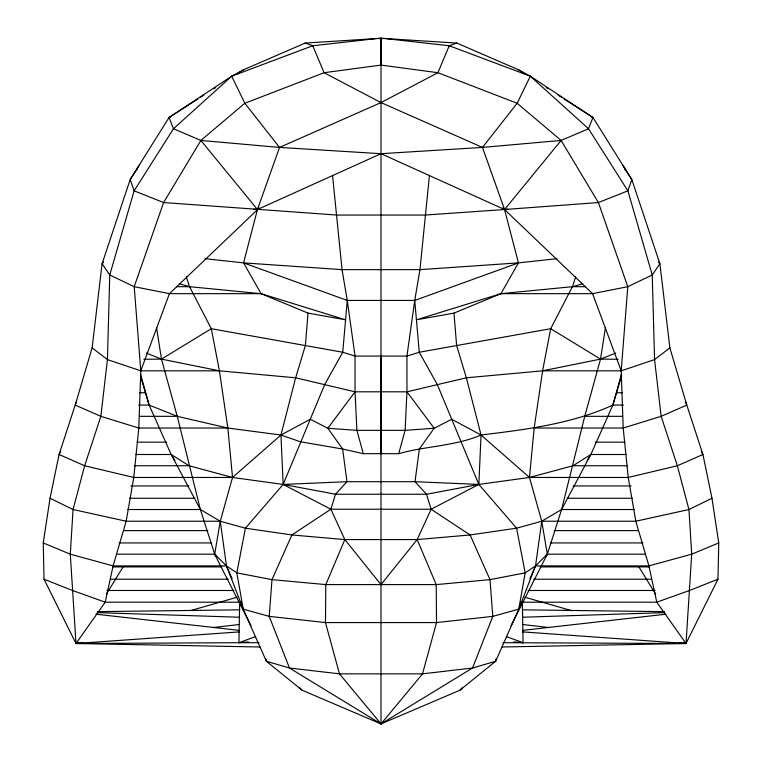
<?xml version="1.0" encoding="UTF-8"?>
<svg xmlns="http://www.w3.org/2000/svg" width="762" height="762" viewBox="0 0 762 762"><rect width="100%" height="100%" fill="white"/><g stroke="black" fill="none" stroke-linecap="round" stroke-linejoin="round"><path stroke-width="1.14" d="M381 453.676L381.01 38.1L449.228 45.739L530.304 76.21L592.95 117.481L631.831 179.584L659.902 263.728L669.865 347.853L686.791 405.07L702.926 454.495L711.965 498.262L718.757 542.935L717.975 579.215L686.01 643.509L502.053 646.995M139.141 165.535L130.169 179.584L102.098 263.728L92.135 347.853L75.209 405.07L59.074 454.495L50.035 498.262L43.243 542.935L44.025 579.215L75.99 643.509L238.944 642.709L239.649 602.351M502.93 642.69L686.01 643.509L656.777 602.19L648.91 565.899L635.822 521.227L628.221 477.46L623.202 428.044L621.211 370.827L627.793 286.693L598.399 202.549L561.118 140.446L517.169 103.261L437.931 72.714L380.99 65.084L324.069 72.714L244.831 103.261L200.882 140.446L163.601 202.549L134.207 286.693L140.789 370.827L138.798 428.044L133.779 477.46L126.178 521.227L113.09 565.899L105.223 602.19L75.99 643.509L259.947 646.995M186.29 276.797L189.576 286.693L211.303 328.708L219.399 370.827L227.838 428.044L232.524 477.46L220.256 521.227L226.466 565.899L243.24 609.162L266.348 661.245L302.181 690.258L381 723.9L459.819 690.258L495.652 661.245L518.76 609.162L525.17 572.872L516.588 528.199L478.841 484.432L481.041 435.016L466.373 377.8L456.609 345.491L453.981 313.115L500.929 293.665L572.424 286.693L585.387 286.693M429.463 175.412L419.957 269.643L414.728 300.438L406.956 356.083L406.956 391.811L405.108 430.359L398.688 453.676L363.312 453.676L342.643 449.028L300.409 441.779L280.959 435.016L227.838 428.044L177.26 416.328L149.123 405.07L138.57 405.07M176.613 286.693L189.576 286.693L261.071 293.665L308.019 313.115L305.391 345.491L295.627 377.8L280.959 435.016L283.159 484.432L245.412 528.199L236.83 572.872L243.24 609.162L269.215 616.363L325.469 622.573L436.531 622.573L492.785 616.363L518.76 609.162L535.534 565.899L541.744 521.227L529.476 477.46L534.162 428.044L542.601 370.827L550.697 328.708L572.424 286.693L575.71 276.797M332.537 175.412L342.043 269.643L347.272 300.438L342.738 352.254L324.688 384.562L283.159 484.432L232.524 477.46L189.043 465.753L134.464 465.753M495.938 658.92L495.652 661.245L472.545 668.017L422.529 673.846L339.471 673.846L289.455 668.017L266.348 661.245L266.062 658.92M605.447 327.565L600.523 359.112L584.74 416.328L561.623 509.521L547.316 554.193L510.95 625.831M308.019 313.115L345.577 319.821L261.071 293.665L243.554 262.88L257.451 209.521L279.521 147.418L381.01 102.594L437.931 72.714L449.228 45.739L456.857 43.063L518.512 69.79L530.304 76.21L588.521 128.74L627.888 190.843L652.243 274.987L654.568 359.597L661.149 416.328L677.361 465.753L688.943 509.521L691.706 554.193L686.01 643.509L522.703 631.898M127.797 509.521L200.377 509.521L220.256 521.227L245.412 528.199L291.894 534.962L344.834 539.582L417.166 539.582L470.106 534.962L516.588 528.199L541.744 521.227L561.623 509.521L590.836 454.495L612.877 405.07L621.43 374.18M136.531 170.669L137.531 167.259M398.688 453.676C425.853 445.989 454.876 446.208 481.041 435.016C525.761 429.539 571.51 424.015 612.877 405.07L621.601 375.923M60.722 451.409L59.074 454.495L84.639 465.753L133.779 477.46L232.524 477.46L280.959 435.016L310.267 419.291L327.841 428.244L342.643 449.028L346.986 481.698L283.159 484.432L330.86 509.235L431.14 509.235L470.106 534.962L490.004 579.634L492.785 616.363L472.545 668.017L381 723.9L289.455 668.017L269.215 616.363L271.996 579.634L291.894 534.962L330.86 509.235L335.49 494.243L346.986 481.698L415.014 481.698L478.841 484.432L529.476 477.46L572.957 465.753L627.536 465.753M92.135 347.853L107.432 359.597L140.789 370.827L169.421 293.665L259.261 207.969M76.4 401.993L75.209 405.07L100.851 416.328L138.798 428.044L227.838 428.044M564.166 99.041L592.95 117.481L588.521 128.74L561.118 140.446L482.479 147.418L380.99 153.695L279.521 147.418L200.882 140.446L173.479 128.74L169.05 117.481L231.696 76.21L243.488 69.79L305.143 43.063L375.066 38.662M330.86 509.235L344.834 539.582L325.793 584.606L325.469 622.573L339.471 673.846L381 723.9L422.529 673.846L436.531 622.573L436.207 584.606L417.166 539.582L431.14 509.235L478.841 484.432L437.312 384.562L419.262 352.254L414.728 300.438L518.446 262.88L556.965 258.689M529.876 578.71L535.534 565.899L547.316 554.193L541.744 521.227L635.822 521.227L688.943 509.521L711.965 498.262M530.304 76.21L517.169 103.261L482.479 147.418L504.549 209.521L518.446 262.88L500.929 293.665L416.423 319.821L453.981 313.115M106.337 594.169L123.053 566.985M587.121 460.458L590.836 454.495L626.231 454.495M197.834 99.041L169.05 117.481L130.169 179.584L134.112 190.843L109.757 274.987L107.432 359.597L100.851 416.328L84.639 465.753L73.057 509.521L70.294 554.193L75.99 643.509L239.297 631.898M545.916 556.098L547.383 553.984M545.992 556.098L547.316 554.193L545.554 555.708M205.035 258.689L243.554 262.88L347.272 300.438L355.044 356.083L355.044 391.811L327.841 428.244L356.892 430.359L405.108 430.359L434.159 428.244L451.733 419.291L481.041 435.016L529.476 477.46L628.221 477.46L677.361 465.753L702.926 454.495L701.278 451.409M417.166 539.582L380.981 584.606L344.834 539.582M381.01 65.084L380.99 38.1L312.772 45.739L231.696 76.21L173.479 128.74L134.112 190.843L163.601 202.549L336.823 215.055L425.177 215.055L504.549 209.521L561.118 140.446M103.622 261.966L102.098 263.728L109.757 274.987L134.207 286.693L169.421 293.665L261.071 293.665M459.819 690.258L462.315 687.8M669.865 347.853L654.568 359.597L621.211 370.827L542.601 370.827L466.373 377.8L406.956 391.811L355.044 391.811L295.627 377.8L219.399 370.827L140.789 370.827M200.806 97.126L203.787 95.221M213.712 88.859L215.694 87.592M236.544 74.238L243.488 69.79M572.957 465.753L590.836 454.495M169.05 117.481L171.155 116.491M253.917 209.179L257.451 209.521L381.01 153.695L504.549 209.521L592.579 293.665L621.211 370.827M718.757 542.935L691.706 554.193L648.91 565.899L535.534 565.899L525.17 572.872L490.004 579.634L436.207 584.606L325.793 584.606L271.996 579.634L236.83 572.872L226.466 565.899L214.684 554.193L200.377 509.521L177.26 416.328L161.477 359.112L156.553 327.565M615.706 353.054L600.523 359.112L542.601 370.827M717.975 579.215L689.524 590.474L656.777 602.19L520.694 602.19M259.07 642.69L238.944 642.709L255.594 636.584M78.276 642.852L75.99 643.509L83.087 642.68M190.224 610.695L237.068 597.246M572.424 286.693L582.73 283.769M478.841 484.432L426.51 494.243L335.49 494.243L283.159 484.432M213.131 627.545L239.135 624.516M522.646 630.374L666.026 614.191M502.739 207.969L504.549 209.521L508.083 209.179M238.944 642.709L248.422 641.947M504.549 209.521L598.399 202.549L627.888 190.843L631.831 179.584L622.859 165.535M518.446 262.88L419.957 269.643L342.043 269.643L243.554 262.88M377.438 38.519L384.562 38.519M522.389 617.239L664.664 612.629M97.355 611.657L239.773 609.819M143.847 359.273L161.477 359.112L219.399 370.827M500.929 293.665L592.579 293.665L627.793 286.693L652.243 274.987L659.902 263.728L658.378 261.966M347.272 300.438L414.728 300.438M139.494 392.754L145.437 392.754M616.563 392.754L622.506 392.754M612.877 405.07L623.43 405.07M139.646 416.328L177.26 416.328M584.74 416.328L622.354 416.328M534.162 428.044L623.202 428.044L661.149 416.328L686.791 405.07L685.6 401.993M137.017 442.17L166.745 442.17M595.255 442.17L624.983 442.17M135.769 454.495L171.164 454.495L189.043 465.753M130.95 485.937L188.957 485.937M573.043 485.937L631.05 485.937M129.55 498.262L194.834 498.262M567.166 498.262L632.45 498.262M561.623 509.521L634.203 509.521M123.463 530.609L207.835 530.609M554.164 530.609L638.537 530.609M119.091 542.935L211.541 542.935M550.459 542.935L642.909 542.935M116.453 554.193L214.76 554.193M547.24 554.193L645.547 554.193M112.928 566.899L221.875 566.899M540.125 566.899L649.072 566.899M110.585 579.215L228.267 579.215M533.733 579.215L651.415 579.215M106.899 590.474L233.924 590.474M528.076 590.474L655.101 590.474M241.306 602.19L105.223 602.19L72.476 590.474L44.025 579.215M618.153 359.273L600.523 359.112L550.697 328.708L419.262 352.254L406.956 356.083L355.044 356.083L342.738 352.254L211.303 328.708L161.477 359.112L146.294 353.054M522.227 609.819L664.645 611.657M97.336 612.629L239.611 617.239M386.934 38.662L456.857 43.063M513.578 641.947L523.056 642.709L522.351 602.351M95.974 614.191L239.354 630.374M522.865 624.516L548.869 627.545M678.913 642.68L686.01 643.509L683.724 642.852M179.27 283.769L189.576 286.693M524.932 597.246L571.776 610.695M305.143 43.063L312.772 45.739L324.069 72.714L381.01 102.594L482.479 147.418M506.406 636.584L523.056 642.709M43.243 542.935L70.294 554.193L113.09 565.899L226.466 565.899L232.124 578.71M590.845 116.491L592.95 117.481M50.035 498.262L73.057 509.521L126.178 521.227L220.256 521.227L214.684 554.193L251.05 625.831M518.512 69.79L525.456 74.238M546.306 87.592L548.288 88.859M558.213 95.221L561.194 97.126M216.446 555.708L214.684 554.193L216.008 556.098M299.685 687.8L302.181 690.258M200.882 140.446L257.451 209.521M279.521 147.418L244.831 103.261L231.696 76.21M406.956 391.811L434.159 428.244L419.357 449.028L415.014 481.698L426.51 494.243L431.14 509.235M214.617 553.984L216.084 556.098M140.399 375.923L149.123 405.07L171.164 454.495L174.879 460.458M638.947 566.985L655.663 594.169M171.164 454.495L200.377 509.521M624.469 167.259L625.469 170.669M140.57 374.18L149.123 405.07M363.312 453.676L356.892 430.359L355.044 391.811M380.99 356.083L381 723.9"/></g></svg>
